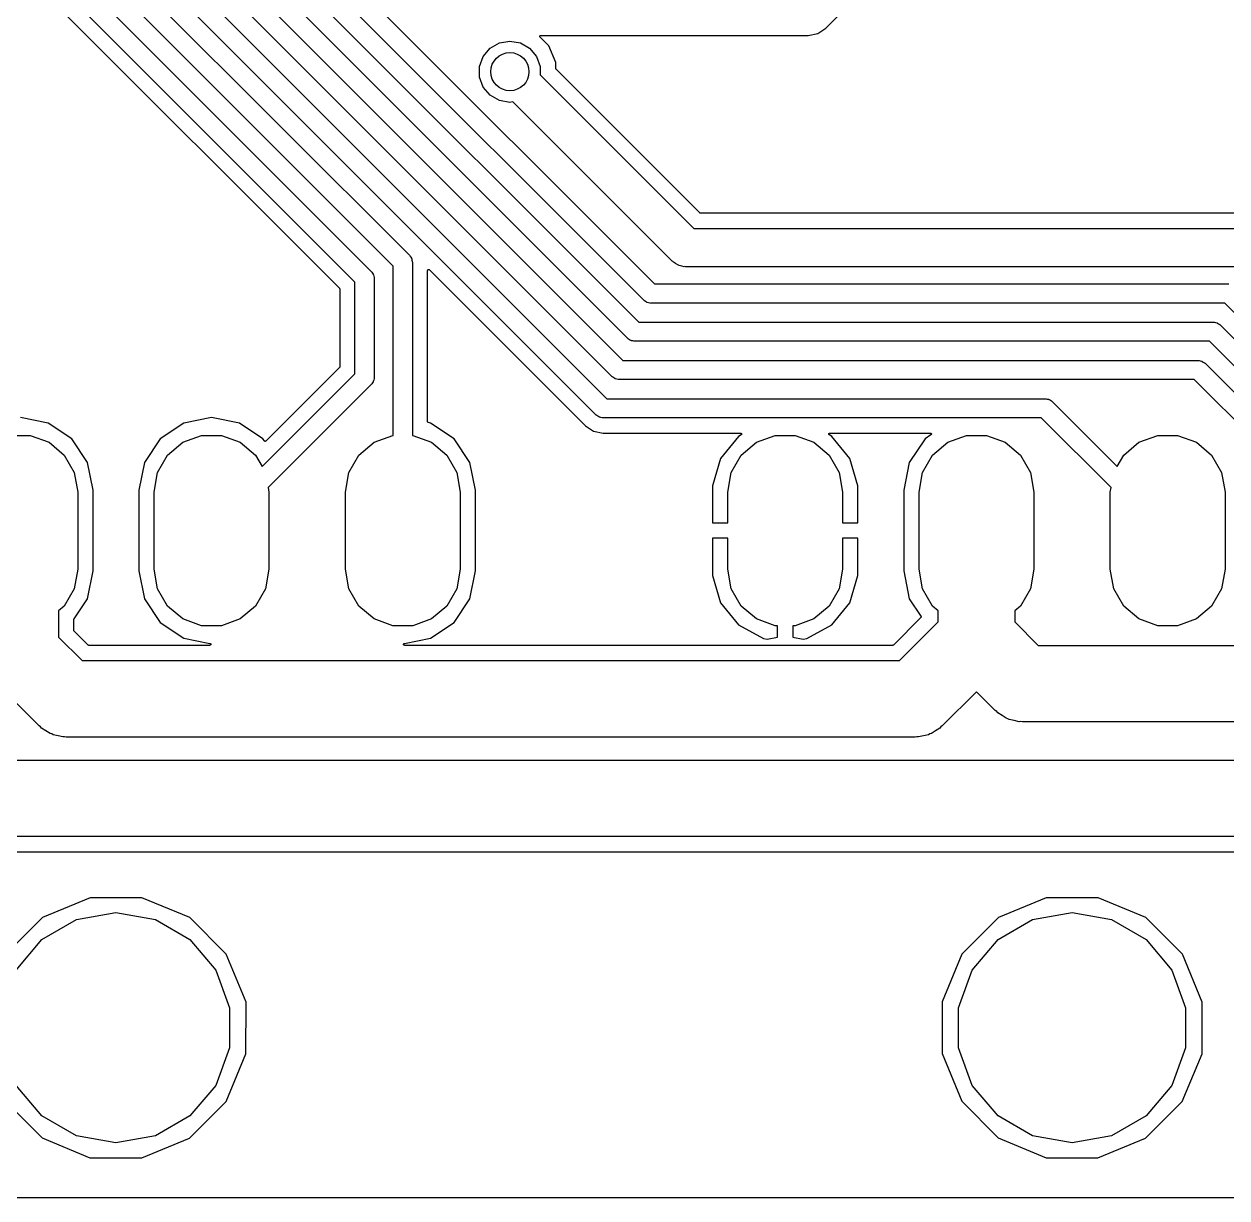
# Model space of a CAD drawing. Extents: x 0.3 to 75.7, y -92.7 to -2.
# Drawn here: x 24.15 to 39.88, y -92.72 to -77.38 of the extents above; entities that cross this region are included whole.
import ezdxf

# ---------------------------------------------------------------- set-up
doc = ezdxf.new("R2010")
doc.units = 0
doc.header["$MEASUREMENT"] = 0
doc.layers.add('BLACK', color=7, linetype='CONTINUOUS')

msp = doc.modelspace()

# ---------------------------------------------------------------- linework, layer by layer
at = {"layer": 'Black'}
for p, q in [((34.6307, -77.4289), (37.5289, -74.5307)), ((27.0936, -75.4775), (32.3911, -80.775)), ((32.251, -80.9884), (26.9168, -75.6543)), ((26.74, -75.831), (32.184, -81.275)), ((32.0438, -81.4884), (26.5633, -76.0078)), ((26.3865, -76.1846), (31.9769, -81.775)), ((31.8367, -81.9884), (26.2097, -76.3614)), ((24.5088, -76.4321), (28.6884, -80.6116)), ((26.0329, -76.5381), (31.7698, -82.275)), ((28.475, -80.7518), (24.3687, -76.6455)), ((31.6296, -82.4884), (25.8562, -76.7149)), ((24.2896, -76.8493), (28.2712, -80.8308)), ((25.6794, -76.8917), (29.1884, -80.4007)), ((28.975, -80.5409), (25.5026, -77.0685)), ((30.8931, -77.5331), (30.8937, -77.5315)), ((30.8937, -77.5315), (30.8941, -77.5311)), ((30.8941, -77.5311), (30.8943, -77.5305)), ((30.8943, -77.5305), (30.8955, -77.5293)), ((30.8955, -77.5293), (30.8966, -77.528)), ((30.8966, -77.528), (30.8971, -77.5278)), ((30.8971, -77.5278), (30.8975, -77.5273)), ((30.8975, -77.5273), (30.8991, -77.5266)), ((30.8991, -77.5266), (30.9005, -77.5258)), ((30.9005, -77.5258), (30.9011, -77.5257)), ((30.9011, -77.5257), (30.9016, -77.5254)), ((30.9016, -77.5254), (30.9033, -77.5253)), ((30.9033, -77.5253), (30.905, -77.525)), ((30.905, -77.525), (34.3987, -77.525)), ((34.3987, -77.525), (34.5243, -77.5)), ((34.5243, -77.5), (34.6307, -77.4289)), ((30.2419, -77.6924), (30.3627, -77.6227)), ((30.3627, -77.6227), (30.5, -77.5985)), ((30.5, -77.5985), (30.6373, -77.6227)), ((30.6373, -77.6227), (30.7581, -77.6924)), ((30.892, -77.5391), (30.8922, -77.5374)), ((30.8922, -77.5397), (30.892, -77.5391)), ((30.8922, -77.5357), (30.8924, -77.5352)), ((30.8922, -77.5374), (30.8922, -77.5357)), ((30.8922, -77.5403), (30.8922, -77.5397)), ((30.8927, -77.5418), (30.8922, -77.5403)), ((30.8924, -77.5346), (30.8931, -77.5331)), ((30.8924, -77.5352), (30.8924, -77.5346)), ((30.8932, -77.5435), (30.8927, -77.5418)), ((30.8935, -77.544), (30.8932, -77.5435)), ((30.8937, -77.5445), (30.8935, -77.544)), ((30.8948, -77.5458), (30.8937, -77.5445)), ((30.8958, -77.5472), (30.8948, -77.5458)), ((31.009, -77.6606), (30.8958, -77.5472)), ((31.1001, -77.8812), (31.009, -77.6606)), ((30.1046, -77.9303), (30.1523, -77.7992)), ((30.1523, -77.7992), (30.2419, -77.6924)), ((30.7581, -77.6924), (30.8477, -77.7992)), ((30.8477, -77.7992), (30.8954, -77.9303)), ((30.1046, -78.0697), (30.1046, -77.9303)), ((30.8954, -77.9303), (30.8954, -78.0419)), ((31.1, -77.9582), (31.1001, -77.8812)), ((31.1001, -77.9588), (31.1, -77.9582)), ((31.1001, -77.9594), (31.1001, -77.9588)), ((31.1005, -77.961), (31.1001, -77.9594)), ((31.1008, -77.9627), (31.1005, -77.961)), ((31.1011, -77.9632), (31.1008, -77.9627)), ((31.1013, -77.9637), (31.1011, -77.9632)), ((31.1022, -77.9651), (31.1013, -77.9637)), ((31.1031, -77.9666), (31.1022, -77.9651)), ((31.1035, -77.967), (31.1031, -77.9666)), ((31.1038, -77.9674), (31.1035, -77.967)), ((32.9826, -79.8462), (31.1038, -77.9674)), ((30.1523, -78.2008), (30.1046, -78.0697)), ((30.8954, -78.0419), (32.9036, -80.05)), ((30.2419, -78.3076), (30.1523, -78.2008)), ((30.3627, -78.3773), (30.2419, -78.3076)), ((30.5, -78.4015), (30.3627, -78.3773)), ((30.5408, -78.3943), (30.5, -78.4015)), ((32.6232, -80.4768), (30.5408, -78.3943)), ((32.9831, -79.8465), (32.9826, -79.8462)), ((32.9834, -79.847), (32.9831, -79.8465)), ((32.9849, -79.8478), (32.9834, -79.847)), ((32.9863, -79.8488), (32.9849, -79.8478)), ((32.9868, -79.8489), (32.9863, -79.8488)), ((32.9873, -79.8492), (32.9868, -79.8489)), ((32.989, -79.8495), (32.9873, -79.8492)), ((32.9906, -79.85), (32.989, -79.8495)), ((32.9912, -79.8499), (32.9906, -79.85)), ((32.9918, -79.85), (32.9912, -79.8499)), ((40.1987, -79.85), (32.9918, -79.85)), ((32.9036, -80.05), (34.5, -80.05)), ((34.5, -80.05), (40.2, -80.05)), ((29.1884, -80.4007), (29.1915, -80.4052)), ((29.1915, -80.4052), (29.1958, -80.4087)), ((29.1958, -80.4087), (29.2039, -80.4229)), ((29.2039, -80.4229), (29.2133, -80.4363)), ((29.2133, -80.4363), (29.2147, -80.4416)), ((29.2147, -80.4416), (29.2175, -80.4463)), ((29.2175, -80.4463), (29.2203, -80.4624)), ((29.2203, -80.4624), (29.2245, -80.4782)), ((29.2245, -80.4782), (29.224, -80.4837)), ((29.224, -80.4837), (29.225, -80.4891)), ((29.225, -80.4891), (29.225, -82.7566)), ((32.6322, -80.4831), (32.6232, -80.4768)), ((32.6393, -80.4915), (32.6322, -80.4831)), ((32.6676, -80.5078), (32.6393, -80.4915)), ((32.6943, -80.5266), (32.6676, -80.5078)), ((28.6884, -80.6116), (28.6915, -80.6161)), ((28.6915, -80.6161), (28.6958, -80.6197)), ((28.6958, -80.6197), (28.7039, -80.6338)), ((28.7039, -80.6338), (28.7133, -80.6472)), ((28.7133, -80.6472), (28.7147, -80.6525)), ((28.7147, -80.6525), (28.7175, -80.6572)), ((28.7175, -80.6572), (28.7203, -80.6733)), ((28.7203, -80.6733), (28.7245, -80.6891)), ((28.975, -82.7566), (28.975, -80.5409)), ((29.425, -80.598), (29.4253, -80.5963)), ((29.425, -82.5756), (29.425, -80.598)), ((29.4253, -80.5963), (29.4254, -80.5946)), ((29.4254, -80.5946), (29.4257, -80.5941)), ((29.4257, -80.5941), (29.4258, -80.5935)), ((29.4258, -80.5935), (29.4266, -80.5921)), ((29.4266, -80.5921), (29.4274, -80.5905)), ((29.4274, -80.5905), (29.4278, -80.5901)), ((29.4278, -80.5901), (29.428, -80.5896)), ((29.428, -80.5896), (29.4293, -80.5885)), ((29.4293, -80.5885), (29.4305, -80.5873)), ((29.4305, -80.5873), (29.4311, -80.5871)), ((29.4311, -80.5871), (29.4315, -80.5867)), ((29.4315, -80.5867), (29.4331, -80.5861)), ((29.4331, -80.5861), (29.4346, -80.5854)), ((29.4346, -80.5854), (29.4352, -80.5854)), ((29.4352, -80.5854), (29.4357, -80.5852)), ((29.4357, -80.5852), (29.4374, -80.5852)), ((29.4374, -80.5852), (29.4391, -80.585)), ((29.4391, -80.585), (29.4397, -80.5852)), ((29.4397, -80.5852), (29.4403, -80.5852)), ((29.4403, -80.5852), (29.4419, -80.5858)), ((29.4419, -80.5858), (29.4435, -80.5862)), ((29.4435, -80.5862), (29.444, -80.5865)), ((29.444, -80.5865), (29.4445, -80.5867)), ((29.4445, -80.5867), (29.4458, -80.5878)), ((29.4458, -80.5878), (29.4472, -80.5888)), ((29.4472, -80.5888), (31.4873, -82.6289)), ((32.705, -80.5294), (32.6943, -80.5266)), ((32.7145, -80.5349), (32.705, -80.5294)), ((32.7467, -80.5406), (32.7145, -80.5349)), ((32.7782, -80.549), (32.7467, -80.5406)), ((32.7892, -80.5481), (32.7782, -80.549)), ((32.8, -80.55), (32.7892, -80.5481)), ((34.5, -80.55), (32.8, -80.55)), ((40.0964, -80.55), (34.5, -80.55)), ((28.2712, -80.8308), (28.2715, -80.8313)), ((28.2715, -80.8313), (28.272, -80.8316)), ((28.272, -80.8316), (28.2728, -80.8331)), ((28.2728, -80.8331), (28.2738, -80.8345)), ((28.475, -81.9482), (28.475, -80.7518)), ((28.7245, -80.6891), (28.724, -80.6946)), ((28.724, -80.6946), (28.725, -80.7)), ((28.725, -80.7), (28.725, -82)), ((32.3911, -80.775), (39.9, -80.775)), ((28.2738, -80.8345), (28.2739, -80.8351)), ((28.2739, -80.8351), (28.2742, -80.8356)), ((28.2742, -80.8356), (28.2745, -80.8372)), ((28.2745, -80.8372), (28.275, -80.8389)), ((28.275, -80.8389), (28.2749, -80.8394)), ((28.2749, -80.8394), (28.275, -80.84)), ((28.275, -80.84), (28.275, -81.86)), ((32.2555, -80.9915), (32.251, -80.9884)), ((32.259, -80.9958), (32.2555, -80.9915)), ((32.2731, -81.0039), (32.259, -80.9958)), ((32.2865, -81.0133), (32.2731, -81.0039)), ((32.2918, -81.0147), (32.2865, -81.0133)), ((32.2966, -81.0175), (32.2918, -81.0147)), ((32.3127, -81.0203), (32.2966, -81.0175)), ((32.3284, -81.0245), (32.3127, -81.0203)), ((32.3339, -81.024), (32.3284, -81.0245)), ((32.3393, -81.025), (32.3339, -81.024)), ((39.8482, -81.025), (32.3393, -81.025)), ((40.8116, -81.9884), (39.8482, -81.025)), ((32.184, -81.275), (39.7, -81.275)), ((39.7, -81.275), (39.7054, -81.276)), ((39.7054, -81.276), (39.7109, -81.2755)), ((39.7109, -81.2755), (39.7267, -81.2797)), ((39.7267, -81.2797), (39.7428, -81.2825)), ((39.7428, -81.2825), (39.7475, -81.2853)), ((39.7475, -81.2853), (39.7528, -81.2867)), ((39.7528, -81.2867), (39.7662, -81.2961)), ((39.7662, -81.2961), (39.7803, -81.3042)), ((39.7803, -81.3042), (39.7839, -81.3085)), ((39.7839, -81.3085), (39.7884, -81.3116)), ((39.7884, -81.3116), (40.7518, -82.275)), ((32.0483, -81.4915), (32.0438, -81.4884)), ((32.0519, -81.4958), (32.0483, -81.4915)), ((32.066, -81.5039), (32.0519, -81.4958)), ((32.0794, -81.5133), (32.066, -81.5039)), ((32.0847, -81.5147), (32.0794, -81.5133)), ((32.0895, -81.5175), (32.0847, -81.5147)), ((32.1056, -81.5203), (32.0895, -81.5175)), ((32.1213, -81.5245), (32.1056, -81.5203)), ((32.1268, -81.524), (32.1213, -81.5245)), ((32.1322, -81.525), (32.1268, -81.524)), ((39.6482, -81.525), (32.1322, -81.525)), ((40.6116, -82.4884), (39.6482, -81.525)), ((31.9769, -81.775), (39.5, -81.775)), ((39.5, -81.775), (39.5054, -81.776)), ((39.5054, -81.776), (39.5109, -81.7755)), ((39.5109, -81.7755), (39.5267, -81.7797)), ((28.2712, -81.8692), (27.3104, -82.83)), ((28.2715, -81.8687), (28.2712, -81.8692)), ((28.272, -81.8684), (28.2715, -81.8687)), ((28.2728, -81.8669), (28.272, -81.8684)), ((28.2738, -81.8655), (28.2728, -81.8669)), ((28.2739, -81.8649), (28.2738, -81.8655)), ((28.2742, -81.8644), (28.2739, -81.8649)), ((28.2745, -81.8628), (28.2742, -81.8644)), ((28.275, -81.8611), (28.2745, -81.8628)), ((28.275, -81.86), (28.2749, -81.8606)), ((28.2749, -81.8606), (28.275, -81.8611)), ((39.5267, -81.7797), (39.5428, -81.7825)), ((39.5428, -81.7825), (39.5475, -81.7853)), ((39.5475, -81.7853), (39.5528, -81.7867)), ((39.5528, -81.7867), (39.5662, -81.7961)), ((39.5662, -81.7961), (39.5803, -81.8042)), ((39.5803, -81.8042), (39.5839, -81.8085)), ((39.5839, -81.8085), (39.5884, -81.8116)), ((39.5884, -81.8116), (40.9392, -83.1625)), ((27.2608, -83.1625), (28.475, -81.9482)), ((28.6884, -82.0884), (27.3397, -83.437)), ((28.6915, -82.0839), (28.6884, -82.0884)), ((28.6958, -82.0803), (28.6915, -82.0839)), ((28.7039, -82.0662), (28.6958, -82.0803)), ((28.7133, -82.0528), (28.7039, -82.0662)), ((28.7147, -82.0475), (28.7133, -82.0528)), ((28.7175, -82.0428), (28.7147, -82.0475)), ((28.7203, -82.0267), (28.7175, -82.0428)), ((28.7245, -82.0109), (28.7203, -82.0267)), ((28.725, -82), (28.724, -82.0054)), ((28.724, -82.0054), (28.7245, -82.0109)), ((31.8412, -81.9915), (31.8367, -81.9884)), ((31.8448, -81.9958), (31.8412, -81.9915)), ((31.8589, -82.0039), (31.8448, -81.9958)), ((31.8723, -82.0133), (31.8589, -82.0039)), ((31.8776, -82.0147), (31.8723, -82.0133)), ((31.8824, -82.0175), (31.8776, -82.0147)), ((31.8985, -82.0203), (31.8824, -82.0175)), ((31.9142, -82.0245), (31.8985, -82.0203)), ((31.9197, -82.024), (31.9142, -82.0245)), ((31.9251, -82.025), (31.9197, -82.024)), ((39.4482, -82.025), (31.9251, -82.025)), ((40.8603, -83.437), (39.4482, -82.025)), ((31.7698, -82.275), (37.5, -82.275)), ((37.5, -82.275), (37.5054, -82.276)), ((37.5054, -82.276), (37.5109, -82.2755)), ((37.5109, -82.2755), (37.5267, -82.2797)), ((37.5267, -82.2797), (37.5428, -82.2825)), ((37.5428, -82.2825), (37.5475, -82.2853)), ((37.5475, -82.2853), (37.5528, -82.2867)), ((37.5528, -82.2867), (37.5662, -82.2961)), ((37.5662, -82.2961), (37.5803, -82.3042)), ((37.5803, -82.3042), (37.5839, -82.3085)), ((37.5839, -82.3085), (37.5884, -82.3116)), ((37.5884, -82.3116), (38.4392, -83.1625)), ((24.4635, -82.5939), (24.1, -82.5216)), ((26.6, -82.5216), (26.2365, -82.5939)), ((26.9635, -82.5939), (26.6, -82.5216)), ((31.6341, -82.4915), (31.6296, -82.4884)), ((31.6377, -82.4958), (31.6341, -82.4915)), ((31.6518, -82.5039), (31.6377, -82.4958)), ((31.6652, -82.5133), (31.6518, -82.5039)), ((31.6705, -82.5147), (31.6652, -82.5133)), ((31.6753, -82.5175), (31.6705, -82.5147)), ((31.6914, -82.5203), (31.6753, -82.5175)), ((31.7071, -82.5245), (31.6914, -82.5203)), ((31.7126, -82.524), (31.7071, -82.5245)), ((31.718, -82.525), (31.7126, -82.524)), ((37.4482, -82.525), (31.718, -82.525)), ((38.3603, -83.437), (37.4482, -82.525)), ((24.7716, -82.7998), (24.4635, -82.5939)), ((26.2365, -82.5939), (25.9284, -82.7998)), ((27.2716, -82.7998), (26.9635, -82.5939)), ((29.4254, -82.5777), (29.425, -82.5756)), ((29.4257, -82.5797), (29.4254, -82.5777)), ((29.4258, -82.5799), (29.4257, -82.5797)), ((29.4258, -82.58), (29.4258, -82.5799)), ((29.4268, -82.5819), (29.4258, -82.58)), ((29.4279, -82.5837), (29.4268, -82.5819)), ((29.428, -82.5838), (29.4279, -82.5837)), ((29.428, -82.5839), (29.428, -82.5838)), ((29.4297, -82.5853), (29.428, -82.5839)), ((29.4313, -82.5867), (29.4297, -82.5853)), ((29.4314, -82.5867), (29.4313, -82.5867)), ((29.4315, -82.5868), (29.4314, -82.5867)), ((29.4335, -82.5876), (29.4315, -82.5868)), ((29.4355, -82.5883), (29.4335, -82.5876)), ((29.4635, -82.5939), (29.4355, -82.5883)), ((29.7716, -82.7998), (29.4635, -82.5939)), ((31.4873, -82.6289), (31.5937, -82.7)), ((31.5937, -82.7), (31.7193, -82.725)), ((23.9698, -82.7566), (24.2302, -82.7566)), ((24.2302, -82.7566), (24.475, -82.8457)), ((24.475, -82.8457), (24.6745, -83.0131)), ((24.9774, -83.1079), (24.7716, -82.7998)), ((25.9284, -82.7998), (25.7225, -83.1079)), ((26.0255, -83.0131), (26.225, -82.8457)), ((26.225, -82.8457), (26.4698, -82.7566)), ((26.4698, -82.7566), (26.7302, -82.7566)), ((26.7302, -82.7566), (26.975, -82.8457)), ((26.975, -82.8457), (27.1745, -83.0131)), ((27.2904, -82.828), (27.2716, -82.7998)), ((27.2905, -82.8281), (27.2904, -82.828)), ((27.2906, -82.8282), (27.2905, -82.8281)), ((27.2921, -82.8297), (27.2906, -82.8282)), ((27.2935, -82.8312), (27.2921, -82.8297)), ((27.2937, -82.8313), (27.2935, -82.8312)), ((27.2938, -82.8314), (27.2937, -82.8313)), ((27.2957, -82.8323), (27.2938, -82.8314)), ((27.2976, -82.8332), (27.2957, -82.8323)), ((27.2977, -82.8333), (27.2976, -82.8332)), ((27.2979, -82.8333), (27.2977, -82.8333)), ((27.3, -82.8335), (27.2979, -82.8333)), ((27.3021, -82.8337), (27.3, -82.8335)), ((27.3022, -82.8337), (27.3021, -82.8337)), ((27.3024, -82.8337), (27.3022, -82.8337)), ((27.3044, -82.8332), (27.3024, -82.8337)), ((27.3065, -82.8327), (27.3044, -82.8332)), ((27.3066, -82.8326), (27.3065, -82.8327)), ((27.3067, -82.8325), (27.3066, -82.8326)), ((27.3084, -82.8313), (27.3067, -82.8325)), ((27.3102, -82.8302), (27.3084, -82.8313)), ((27.3103, -82.83), (27.3102, -82.8302)), ((27.3104, -82.83), (27.3103, -82.83)), ((28.5255, -83.0131), (28.725, -82.8457)), ((28.725, -82.8457), (28.9698, -82.7566)), ((28.9698, -82.7566), (28.975, -82.7566)), ((29.225, -82.7566), (29.2302, -82.7566)), ((29.2302, -82.7566), (29.475, -82.8457)), ((29.475, -82.8457), (29.6745, -83.0131)), ((29.9774, -83.1079), (29.7716, -82.7998)), ((31.7193, -82.725), (33.5164, -82.725)), ((33.4891, -82.7677), (33.2553, -83.0573)), ((33.5226, -82.7494), (33.4891, -82.7677)), ((33.5164, -82.725), (33.5177, -82.7252)), ((33.5177, -82.7252), (33.519, -82.7253)), ((33.519, -82.7253), (33.5199, -82.7256)), ((33.5199, -82.7256), (33.5209, -82.7258)), ((33.5209, -82.7258), (33.522, -82.7264)), ((33.522, -82.7264), (33.5232, -82.7269)), ((33.5237, -82.7486), (33.5226, -82.7494)), ((33.5232, -82.7269), (33.5239, -82.7276)), ((33.5248, -82.748), (33.5237, -82.7486)), ((33.5239, -82.7276), (33.5248, -82.728)), ((33.5248, -82.728), (33.5256, -82.729)), ((33.5254, -82.7472), (33.5248, -82.748)), ((33.5262, -82.7466), (33.5254, -82.7472)), ((33.5255, -83.0131), (33.725, -82.8457)), ((33.5256, -82.729), (33.5266, -82.7299)), ((33.5269, -82.7455), (33.5262, -82.7466)), ((33.5266, -82.7299), (33.5271, -82.7308)), ((33.5277, -82.7445), (33.5269, -82.7455)), ((33.5271, -82.7308), (33.5277, -82.7315)), ((33.5277, -82.7315), (33.5281, -82.7327)), ((33.528, -82.7436), (33.5277, -82.7445)), ((33.5285, -82.7427), (33.528, -82.7436)), ((33.5281, -82.7327), (33.5287, -82.7339)), ((33.5288, -82.7415), (33.5285, -82.7427)), ((33.5287, -82.7339), (33.5289, -82.7348)), ((33.5292, -82.7403), (33.5288, -82.7415)), ((33.5289, -82.7348), (33.5292, -82.7357)), ((33.5292, -82.7357), (33.5292, -82.737)), ((33.5292, -82.737), (33.5294, -82.7383)), ((33.5294, -82.7383), (33.5292, -82.7393)), ((33.5292, -82.7393), (33.5292, -82.7403)), ((33.725, -82.8457), (33.9698, -82.7566)), ((33.9698, -82.7566), (34.2302, -82.7566)), ((34.2302, -82.7566), (34.475, -82.8457)), ((34.475, -82.8457), (34.6745, -83.0131)), ((34.6706, -82.7383), (34.6708, -82.737)), ((34.6708, -82.7393), (34.6706, -82.7383)), ((34.6708, -82.7357), (34.6711, -82.7348)), ((34.6708, -82.737), (34.6708, -82.7357)), ((34.6708, -82.7403), (34.6708, -82.7393)), ((34.6712, -82.7415), (34.6708, -82.7403)), ((34.6711, -82.7348), (34.6713, -82.7339)), ((34.6715, -82.7427), (34.6712, -82.7415)), ((34.6713, -82.7339), (34.6719, -82.7327)), ((34.672, -82.7436), (34.6715, -82.7427)), ((34.6719, -82.7327), (34.6723, -82.7315)), ((34.6723, -82.7445), (34.672, -82.7436)), ((34.6723, -82.7315), (34.6729, -82.7308)), ((34.6731, -82.7455), (34.6723, -82.7445)), ((34.6729, -82.7308), (34.6734, -82.7299)), ((34.6738, -82.7466), (34.6731, -82.7455)), ((34.6734, -82.7299), (34.6744, -82.729)), ((34.6746, -82.7472), (34.6738, -82.7466)), ((34.6744, -82.729), (34.6752, -82.728)), ((34.6752, -82.748), (34.6746, -82.7472)), ((34.6752, -82.728), (34.6761, -82.7276)), ((34.6763, -82.7486), (34.6752, -82.748)), ((34.6761, -82.7276), (34.6768, -82.7269)), ((34.6774, -82.7494), (34.6763, -82.7486)), ((34.6768, -82.7269), (34.678, -82.7264)), ((34.7109, -82.7677), (34.6774, -82.7494)), ((34.678, -82.7264), (34.6791, -82.7258)), ((34.6791, -82.7258), (34.6801, -82.7256)), ((34.6801, -82.7256), (34.681, -82.7253)), ((34.681, -82.7253), (34.6823, -82.7252)), ((34.6823, -82.7252), (34.6836, -82.725)), ((34.6836, -82.725), (35.9975, -82.725)), ((34.9447, -83.0573), (34.7109, -82.7677)), ((35.9284, -82.7998), (35.7225, -83.1079)), ((36.0047, -82.7488), (35.9284, -82.7998)), ((35.9975, -82.725), (35.9982, -82.7251)), ((35.9982, -82.7251), (35.9989, -82.7251)), ((35.9989, -82.7251), (36.0004, -82.7255)), ((36.0004, -82.7255), (36.0019, -82.7258)), ((36.0019, -82.7258), (36.0025, -82.7261)), ((36.0025, -82.7261), (36.0032, -82.7263)), ((36.0032, -82.7263), (36.0045, -82.7273)), ((36.0045, -82.7273), (36.0058, -82.728)), ((36.0052, -82.7483), (36.0047, -82.7488)), ((36.0058, -82.748), (36.0052, -82.7483)), ((36.0058, -82.728), (36.0063, -82.7286)), ((36.0068, -82.7468), (36.0058, -82.748)), ((36.0063, -82.7286), (36.0069, -82.729)), ((36.008, -82.7457), (36.0068, -82.7468)), ((36.0069, -82.729), (36.0077, -82.7303)), ((36.0077, -82.7303), (36.0087, -82.7315)), ((36.0083, -82.745), (36.008, -82.7457)), ((36.0087, -82.7445), (36.0083, -82.745)), ((36.0087, -82.7315), (36.009, -82.7322)), ((36.0093, -82.743), (36.0087, -82.7445)), ((36.009, -82.7322), (36.0094, -82.7328)), ((36.0099, -82.7416), (36.0093, -82.743)), ((36.0094, -82.7328), (36.0097, -82.7343)), ((36.0097, -82.7343), (36.0103, -82.7357)), ((36.01, -82.7409), (36.0099, -82.7416)), ((36.0103, -82.7403), (36.01, -82.7409)), ((36.0103, -82.7357), (36.0103, -82.7365)), ((36.0103, -82.7365), (36.0104, -82.7371)), ((36.0104, -82.7371), (36.0103, -82.7387)), ((36.0103, -82.7387), (36.0103, -82.7403)), ((36.0255, -83.0131), (36.225, -82.8457)), ((36.225, -82.8457), (36.4698, -82.7566)), ((36.4698, -82.7566), (36.7302, -82.7566)), ((36.7302, -82.7566), (36.975, -82.8457)), ((36.975, -82.8457), (37.1745, -83.0131)), ((38.5255, -83.0131), (38.725, -82.8457)), ((38.725, -82.8457), (38.9698, -82.7566)), ((38.9698, -82.7566), (39.2302, -82.7566)), ((39.2302, -82.7566), (39.475, -82.8457)), ((39.475, -82.8457), (39.6745, -83.0131)), ((24.6745, -83.0131), (24.8048, -83.2387)), ((25.8952, -83.2387), (26.0255, -83.0131)), ((27.1745, -83.0131), (27.2608, -83.1625)), ((28.3952, -83.2387), (28.5255, -83.0131)), ((29.6745, -83.0131), (29.8048, -83.2387)), ((33.3952, -83.2387), (33.5255, -83.0131)), ((34.6745, -83.0131), (34.8048, -83.2387)), ((35.8952, -83.2387), (36.0255, -83.0131)), ((37.1745, -83.0131), (37.3048, -83.2387)), ((38.4392, -83.1625), (38.5255, -83.0131)), ((39.6745, -83.0131), (39.8048, -83.2387)), ((25.05, -83.4726), (24.9774, -83.1079)), ((25.7225, -83.1079), (25.65, -83.4726)), ((30.05, -83.4726), (29.9774, -83.1079)), ((33.2553, -83.0573), (33.15, -83.4149)), ((35.05, -83.4149), (34.9447, -83.0573)), ((35.7225, -83.1079), (35.65, -83.4726)), ((24.8048, -83.2387), (24.85, -83.4952)), ((25.85, -83.4952), (25.8952, -83.2387)), ((28.35, -83.4952), (28.3952, -83.2387)), ((29.8048, -83.2387), (29.85, -83.4952)), ((33.35, -83.4952), (33.3952, -83.2387)), ((34.8048, -83.2387), (34.85, -83.4952)), ((35.85, -83.4952), (35.8952, -83.2387)), ((37.3048, -83.2387), (37.35, -83.4952)), ((39.8048, -83.2387), (39.85, -83.4952)), ((24.85, -83.4952), (24.85, -84.5048)), ((25.05, -84.5274), (25.05, -83.4726)), ((25.65, -83.4726), (25.65, -84.5274)), ((25.85, -84.5048), (25.85, -83.4952)), ((27.3397, -83.437), (27.35, -83.4952)), ((27.35, -83.4952), (27.35, -84.5048)), ((28.35, -84.5048), (28.35, -83.4952)), ((29.85, -83.4952), (29.85, -84.5048)), ((30.05, -84.087), (30.05, -83.4726)), ((33.15, -83.4149), (33.15, -83.9)), ((33.35, -83.9), (33.35, -83.4952)), ((34.85, -83.4952), (34.85, -83.9)), ((35.05, -83.9), (35.05, -83.4149)), ((35.65, -83.4726), (35.65, -84.5274)), ((35.85, -84.5048), (35.85, -83.4952)), ((37.35, -83.4952), (37.35, -84.5048)), ((38.35, -83.4952), (38.3603, -83.437)), ((38.35, -84.5048), (38.35, -83.4952)), ((39.85, -83.4952), (39.85, -84.5048)), ((33.15, -83.9), (33.35, -83.9)), ((34.85, -83.9), (35.05, -83.9)), ((30.05, -84.5274), (30.05, -84.087)), ((33.15, -84.1), (33.15, -84.5851)), ((33.35, -84.1), (33.15, -84.1)), ((33.35, -84.5048), (33.35, -84.1)), ((34.85, -84.1), (34.85, -84.5048)), ((35.05, -84.1), (34.85, -84.1)), ((35.05, -84.5851), (35.05, -84.1)), ((24.85, -84.5048), (24.8048, -84.7613)), ((24.9774, -84.8921), (25.05, -84.5274)), ((25.65, -84.5274), (25.7225, -84.8921)), ((25.8952, -84.7613), (25.85, -84.5048)), ((27.35, -84.5048), (27.3048, -84.7613)), ((28.3952, -84.7613), (28.35, -84.5048)), ((29.85, -84.5048), (29.8048, -84.7613)), ((29.9774, -84.8921), (30.05, -84.5274)), ((33.15, -84.5851), (33.2553, -84.9427)), ((33.3952, -84.7613), (33.35, -84.5048)), ((34.85, -84.5048), (34.8048, -84.7613)), ((34.9447, -84.9427), (35.05, -84.5851)), ((35.65, -84.5274), (35.7225, -84.8921)), ((35.8952, -84.7613), (35.85, -84.5048)), ((37.35, -84.5048), (37.3048, -84.7613)), ((38.3952, -84.7613), (38.35, -84.5048)), ((39.85, -84.5048), (39.8048, -84.7613)), ((24.8048, -84.7613), (24.6745, -84.9869)), ((26.0255, -84.9869), (25.8952, -84.7613)), ((27.3048, -84.7613), (27.1745, -84.9869)), ((28.5255, -84.9869), (28.3952, -84.7613)), ((29.8048, -84.7613), (29.6745, -84.9869)), ((33.5255, -84.9869), (33.3952, -84.7613)), ((34.8048, -84.7613), (34.6745, -84.9869)), ((36.0255, -84.9869), (35.8952, -84.7613)), ((37.3048, -84.7613), (37.1745, -84.9869)), ((38.5255, -84.9869), (38.3952, -84.7613)), ((39.8048, -84.7613), (39.6745, -84.9869)), ((24.8022, -85.1544), (24.9774, -84.8921)), ((25.7225, -84.8921), (25.9284, -85.2002)), ((29.7716, -85.2002), (29.9774, -84.8921)), ((35.7225, -84.8921), (35.875, -85.1203)), ((24.6745, -84.9869), (24.6, -85.0494)), ((24.6, -85.0494), (24.6, -85.3929)), ((26.225, -85.1543), (26.0255, -84.9869)), ((27.1745, -84.9869), (26.975, -85.1543)), ((28.725, -85.1543), (28.5255, -84.9869)), ((29.6745, -84.9869), (29.475, -85.1543)), ((33.2553, -84.9427), (33.4891, -85.2323)), ((33.725, -85.1543), (33.5255, -84.9869)), ((34.6745, -84.9869), (34.475, -85.1543)), ((34.7109, -85.2323), (34.9447, -84.9427)), ((36.1, -85.0494), (36.0255, -84.9869)), ((36.1, -85.1929), (36.1, -85.0494)), ((37.1745, -84.9869), (37.1, -85.0494)), ((37.1, -85.0494), (37.1, -85.1929)), ((38.725, -85.1543), (38.5255, -84.9869)), ((39.6745, -84.9869), (39.475, -85.1543)), ((24.8, -85.1616), (24.8003, -85.1601)), ((24.8, -85.3047), (24.8, -85.1616)), ((24.8003, -85.1601), (24.8004, -85.1585)), ((24.8004, -85.1585), (24.8007, -85.1579)), ((24.8007, -85.1579), (24.8008, -85.1572)), ((24.8008, -85.1572), (24.8016, -85.1558)), ((24.8016, -85.1558), (24.8022, -85.1544)), ((25.9284, -85.2002), (26.2365, -85.4061)), ((26.4698, -85.2434), (26.225, -85.1543)), ((26.975, -85.1543), (26.7302, -85.2434)), ((28.9698, -85.2434), (28.725, -85.1543)), ((29.475, -85.1543), (29.2302, -85.2434)), ((29.4635, -85.4061), (29.7716, -85.2002)), ((33.4891, -85.2323), (33.8164, -85.4106)), ((33.9698, -85.2434), (33.725, -85.1543)), ((34.475, -85.1543), (34.2302, -85.2434)), ((34.3836, -85.4106), (34.7109, -85.2323)), ((35.8734, -85.1367), (35.5139, -85.4962)), ((35.5929, -85.7), (36.1, -85.1929)), ((35.8746, -85.135), (35.8734, -85.1367)), ((35.8758, -85.1332), (35.8746, -85.135)), ((35.875, -85.1203), (35.8758, -85.1222)), ((35.8758, -85.1222), (35.8767, -85.1241)), ((35.8759, -85.1331), (35.8758, -85.1332)), ((35.876, -85.133), (35.8759, -85.1331)), ((35.8765, -85.1309), (35.876, -85.133)), ((35.8771, -85.1289), (35.8765, -85.1309)), ((35.8767, -85.1241), (35.8768, -85.1243)), ((35.8768, -85.1243), (35.8768, -85.1244)), ((35.8768, -85.1244), (35.877, -85.1265)), ((35.877, -85.1265), (35.8771, -85.1286)), ((35.8771, -85.1286), (35.8771, -85.1288)), ((35.8771, -85.1288), (35.8771, -85.1289)), ((37.1, -85.1929), (37.4071, -85.5)), ((38.9698, -85.2434), (38.725, -85.1543)), ((39.475, -85.1543), (39.2302, -85.2434)), ((24.6, -85.3929), (24.9071, -85.7)), ((24.8001, -85.3052), (24.8, -85.3047)), ((24.8, -85.3058), (24.8001, -85.3052)), ((24.8005, -85.3074), (24.8, -85.3058)), ((24.8008, -85.3091), (24.8005, -85.3074)), ((24.8011, -85.3096), (24.8008, -85.3091)), ((24.8012, -85.3102), (24.8011, -85.3096)), ((24.8022, -85.3115), (24.8012, -85.3102)), ((24.803, -85.313), (24.8022, -85.3115)), ((24.8035, -85.3134), (24.803, -85.313)), ((24.8038, -85.3139), (24.8035, -85.3134)), ((24.9861, -85.4962), (24.8038, -85.3139)), ((26.7302, -85.2434), (26.4698, -85.2434)), ((29.2302, -85.2434), (28.9698, -85.2434)), ((33.8641, -85.4204), (34, -85.3948)), ((34, -85.2434), (33.9698, -85.2434)), ((34, -85.3948), (34, -85.2434)), ((34.2302, -85.2434), (34.2, -85.2434)), ((34.2, -85.2434), (34.2, -85.3948)), ((34.2, -85.3948), (34.3359, -85.4204)), ((39.2302, -85.2434), (38.9698, -85.2434)), ((24.9866, -85.4965), (24.9861, -85.4962)), ((24.987, -85.497), (24.9866, -85.4965)), ((24.9885, -85.4978), (24.987, -85.497)), ((24.9898, -85.4988), (24.9885, -85.4978)), ((24.9904, -85.4989), (24.9898, -85.4988)), ((24.9909, -85.4992), (24.9904, -85.4989)), ((24.9926, -85.4995), (24.9909, -85.4992)), ((24.9942, -85.5), (24.9926, -85.4995)), ((24.9948, -85.4999), (24.9942, -85.5)), ((24.9953, -85.5), (24.9948, -85.4999)), ((26.5766, -85.5), (24.9953, -85.5)), ((26.2365, -85.4061), (26.5791, -85.4742)), ((26.5775, -85.4998), (26.5766, -85.5)), ((26.5785, -85.4998), (26.5775, -85.4998)), ((26.5798, -85.4994), (26.5785, -85.4998)), ((26.5791, -85.4742), (26.58, -85.4746)), ((26.581, -85.4992), (26.5798, -85.4994)), ((26.58, -85.4746), (26.581, -85.4748)), ((26.581, -85.4748), (26.5821, -85.4754)), ((26.5819, -85.4987), (26.581, -85.4992)), ((26.5828, -85.4984), (26.5819, -85.4987)), ((26.5821, -85.4754), (26.5833, -85.4759)), ((26.5838, -85.4976), (26.5828, -85.4984)), ((26.5833, -85.4759), (26.5841, -85.4765)), ((26.5849, -85.497), (26.5838, -85.4976)), ((26.5841, -85.4765), (26.5849, -85.477)), ((26.5849, -85.477), (26.5857, -85.478)), ((26.5856, -85.4962), (26.5849, -85.497)), ((26.5863, -85.4956), (26.5856, -85.4962)), ((26.5857, -85.478), (26.5867, -85.4789)), ((26.587, -85.4945), (26.5863, -85.4956)), ((26.5867, -85.4789), (26.5872, -85.4797)), ((26.5878, -85.4935), (26.587, -85.4945)), ((26.5872, -85.4797), (26.5878, -85.4805)), ((26.5878, -85.4805), (26.5883, -85.4817)), ((26.5882, -85.4926), (26.5878, -85.4935)), ((26.5887, -85.4917), (26.5882, -85.4926)), ((26.5883, -85.4817), (26.5889, -85.4828)), ((26.5889, -85.4905), (26.5887, -85.4917)), ((26.5889, -85.4828), (26.589, -85.4838)), ((26.5894, -85.4893), (26.5889, -85.4905)), ((26.589, -85.4838), (26.5894, -85.4847)), ((26.5894, -85.4847), (26.5894, -85.486)), ((26.5894, -85.486), (26.5896, -85.4873)), ((26.5896, -85.4873), (26.5894, -85.4883)), ((26.5894, -85.4883), (26.5894, -85.4893)), ((29.1104, -85.4873), (29.1106, -85.486)), ((29.1106, -85.4883), (29.1104, -85.4873)), ((29.1106, -85.4847), (29.111, -85.4838)), ((29.1106, -85.486), (29.1106, -85.4847)), ((29.1106, -85.4893), (29.1106, -85.4883)), ((29.1111, -85.4905), (29.1106, -85.4893)), ((29.111, -85.4838), (29.1111, -85.4828)), ((29.1111, -85.4828), (29.1117, -85.4817)), ((29.1113, -85.4917), (29.1111, -85.4905)), ((29.1118, -85.4926), (29.1113, -85.4917)), ((29.1117, -85.4817), (29.1122, -85.4805)), ((29.1122, -85.4935), (29.1118, -85.4926)), ((29.1122, -85.4805), (29.1128, -85.4797)), ((29.113, -85.4945), (29.1122, -85.4935)), ((29.1128, -85.4797), (29.1133, -85.4789)), ((29.1137, -85.4956), (29.113, -85.4945)), ((29.1133, -85.4789), (29.1143, -85.478)), ((29.1144, -85.4962), (29.1137, -85.4956)), ((29.1143, -85.478), (29.1151, -85.477)), ((29.1151, -85.497), (29.1144, -85.4962)), ((29.1151, -85.477), (29.1159, -85.4765)), ((29.1162, -85.4976), (29.1151, -85.497)), ((29.1159, -85.4765), (29.1167, -85.4759)), ((29.1172, -85.4984), (29.1162, -85.4976)), ((29.1167, -85.4759), (29.1179, -85.4754)), ((29.1181, -85.4987), (29.1172, -85.4984)), ((29.1179, -85.4754), (29.119, -85.4748)), ((29.119, -85.4992), (29.1181, -85.4987)), ((29.119, -85.4748), (29.12, -85.4746)), ((29.1202, -85.4994), (29.119, -85.4992)), ((29.12, -85.4746), (29.1209, -85.4742)), ((29.1215, -85.4998), (29.1202, -85.4994)), ((29.1209, -85.4742), (29.4635, -85.4061)), ((29.1225, -85.4998), (29.1215, -85.4998)), ((29.1234, -85.5), (29.1225, -85.4998)), ((35.5047, -85.5), (29.1234, -85.5)), ((33.8164, -85.4106), (33.8641, -85.4204)), ((34.3359, -85.4204), (34.3836, -85.4106)), ((35.5052, -85.4999), (35.5047, -85.5)), ((35.5058, -85.5), (35.5052, -85.4999)), ((35.5074, -85.4995), (35.5058, -85.5)), ((35.5091, -85.4992), (35.5074, -85.4995)), ((35.5096, -85.4989), (35.5091, -85.4992)), ((35.5102, -85.4988), (35.5096, -85.4989)), ((35.5115, -85.4978), (35.5102, -85.4988)), ((35.513, -85.497), (35.5115, -85.4978)), ((35.5134, -85.4965), (35.513, -85.497)), ((35.5139, -85.4962), (35.5134, -85.4965)), ((37.4071, -85.5), (45.1517, -85.5)), ((24.9071, -85.7), (35.5929, -85.7)), ((24.3464, -86.5536), (23.7464, -85.9536)), ((36.6, -86.1071), (36.1536, -86.5536)), ((36.8464, -86.3536), (36.6, -86.1071)), ((36.8645, -86.3662), (36.8464, -86.3536)), ((36.8786, -86.383), (36.8645, -86.3662)), ((36.9352, -86.4157), (36.8786, -86.383)), ((36.9887, -86.4532), (36.9352, -86.4157)), ((37.0099, -86.4588), (36.9887, -86.4532)), ((37.029, -86.4698), (37.0099, -86.4588)), ((37.0933, -86.4812), (37.029, -86.4698)), ((37.1564, -86.4981), (37.0933, -86.4812)), ((24.3645, -86.5662), (24.3464, -86.5536)), ((24.3786, -86.583), (24.3645, -86.5662)), ((24.4352, -86.6157), (24.3786, -86.583)), ((24.4887, -86.6532), (24.4352, -86.6157)), ((36.0648, -86.6157), (36.0113, -86.6532)), ((36.1214, -86.583), (36.0648, -86.6157)), ((36.1355, -86.5662), (36.1214, -86.583)), ((36.1536, -86.5536), (36.1355, -86.5662)), ((37.1783, -86.4962), (37.1564, -86.4981)), ((37.2, -86.5), (37.1783, -86.4962)), ((45.1517, -86.5), (37.2, -86.5)), ((24.5099, -86.6588), (24.4887, -86.6532)), ((24.529, -86.6698), (24.5099, -86.6588)), ((24.5933, -86.6812), (24.529, -86.6698)), ((24.6564, -86.6981), (24.5933, -86.6812)), ((24.6783, -86.6962), (24.6564, -86.6981)), ((24.7, -86.7), (24.6783, -86.6962)), ((35.8, -86.7), (24.7, -86.7)), ((35.8217, -86.6962), (35.8, -86.7)), ((35.8436, -86.6981), (35.8217, -86.6962)), ((35.9067, -86.6812), (35.8436, -86.6981)), ((35.971, -86.6698), (35.9067, -86.6812)), ((35.9901, -86.6588), (35.971, -86.6698)), ((36.0113, -86.6532), (35.9901, -86.6588)), ((13.3071, -87), (47.3929, -87)), ((47.6, -88), (13.1, -88)), ((13.1013, -88.2), (47.5987, -88.2)), ((25.0133, -88.7997), (24.3883, -89.058)), ((25.6896, -88.8003), (25.0133, -88.7997)), ((26.3142, -89.0597), (25.6896, -88.8003)), ((37.5133, -88.7997), (36.8883, -89.058)), ((38.1896, -88.8003), (37.5133, -88.7997)), ((38.8142, -89.0597), (38.1896, -88.8003)), ((24.835, -89.0851), (25.35, -88.9943)), ((25.35, -88.9943), (25.865, -89.0851)), ((37.335, -89.0851), (37.85, -88.9943)), ((37.85, -88.9943), (38.365, -89.0851)), ((24.3883, -89.058), (23.9097, -89.5358)), ((24.3821, -89.3465), (24.835, -89.0851)), ((25.865, -89.0851), (26.3179, -89.3465)), ((26.792, -89.5383), (26.3142, -89.0597)), ((36.8883, -89.058), (36.4097, -89.5358)), ((36.8821, -89.3465), (37.335, -89.0851)), ((38.365, -89.0851), (38.8179, -89.3465)), ((39.292, -89.5383), (38.8142, -89.0597)), ((24.046, -89.7471), (24.3821, -89.3465)), ((26.3179, -89.3465), (26.654, -89.7471)), ((36.546, -89.7471), (36.8821, -89.3465)), ((38.8179, -89.3465), (39.154, -89.7471)), ((27.0503, -90.1633), (26.792, -89.5383)), ((36.4097, -89.5358), (36.1503, -90.1604)), ((39.5503, -90.1633), (39.292, -89.5383)), ((26.654, -89.7471), (26.8329, -90.2385)), ((36.3671, -90.2385), (36.546, -89.7471)), ((39.154, -89.7471), (39.3329, -90.2385)), ((26.8329, -90.2385), (26.8329, -90.7615)), ((27.0497, -90.8392), (27.0503, -90.1633)), ((36.1503, -90.1604), (36.1497, -90.8367)), ((36.3671, -90.7615), (36.3671, -90.2385)), ((39.3329, -90.2385), (39.3329, -90.7615)), ((39.5497, -90.8392), (39.5503, -90.1633)), ((26.8329, -90.7615), (26.654, -91.2529)), ((26.7904, -91.4642), (27.0497, -90.8396)), ((27.0497, -90.8396), (27.0497, -90.8392)), ((27.0497, -90.8392), (27.0497, -90.8392)), ((36.1497, -90.8367), (36.408, -91.4617)), ((36.546, -91.2529), (36.3671, -90.7615)), ((39.3329, -90.7615), (39.154, -91.2529)), ((39.2903, -91.4642), (39.5497, -90.8396)), ((39.5497, -90.8396), (39.5497, -90.8392)), ((39.5497, -90.8392), (39.5497, -90.8392)), ((24.3821, -91.6535), (24.046, -91.2529)), ((26.654, -91.2529), (26.3179, -91.6535)), ((36.8821, -91.6535), (36.546, -91.2529)), ((39.154, -91.2529), (38.8179, -91.6535)), ((23.908, -91.4617), (24.3858, -91.9403)), ((26.3117, -91.942), (26.7904, -91.4642)), ((36.408, -91.4617), (36.8858, -91.9403)), ((38.8117, -91.942), (39.2903, -91.4642)), ((24.835, -91.9149), (24.3821, -91.6535)), ((26.3179, -91.6535), (25.865, -91.9149)), ((37.335, -91.9149), (36.8821, -91.6535)), ((38.8179, -91.6535), (38.365, -91.9149)), ((24.3858, -91.9403), (25.0104, -92.1997)), ((25.35, -92.0057), (24.835, -91.9149)), ((25.865, -91.9149), (25.35, -92.0057)), ((25.6867, -92.2003), (26.3117, -91.942)), ((36.8858, -91.9403), (37.5104, -92.1997)), ((37.85, -92.0057), (37.335, -91.9149)), ((38.365, -91.9149), (37.85, -92.0057)), ((38.1867, -92.2003), (38.8117, -91.942)), ((25.0104, -92.1997), (25.6867, -92.2003)), ((37.5104, -92.1997), (38.1867, -92.2003)), ((75.712, -92.725), (0.288, -92.725))]:
    msp.add_line(p, q, dxfattribs=at)
msp.add_circle((30.5, -78), 0.25, dxfattribs=at)

doc.saveas('drawing.dxf')
